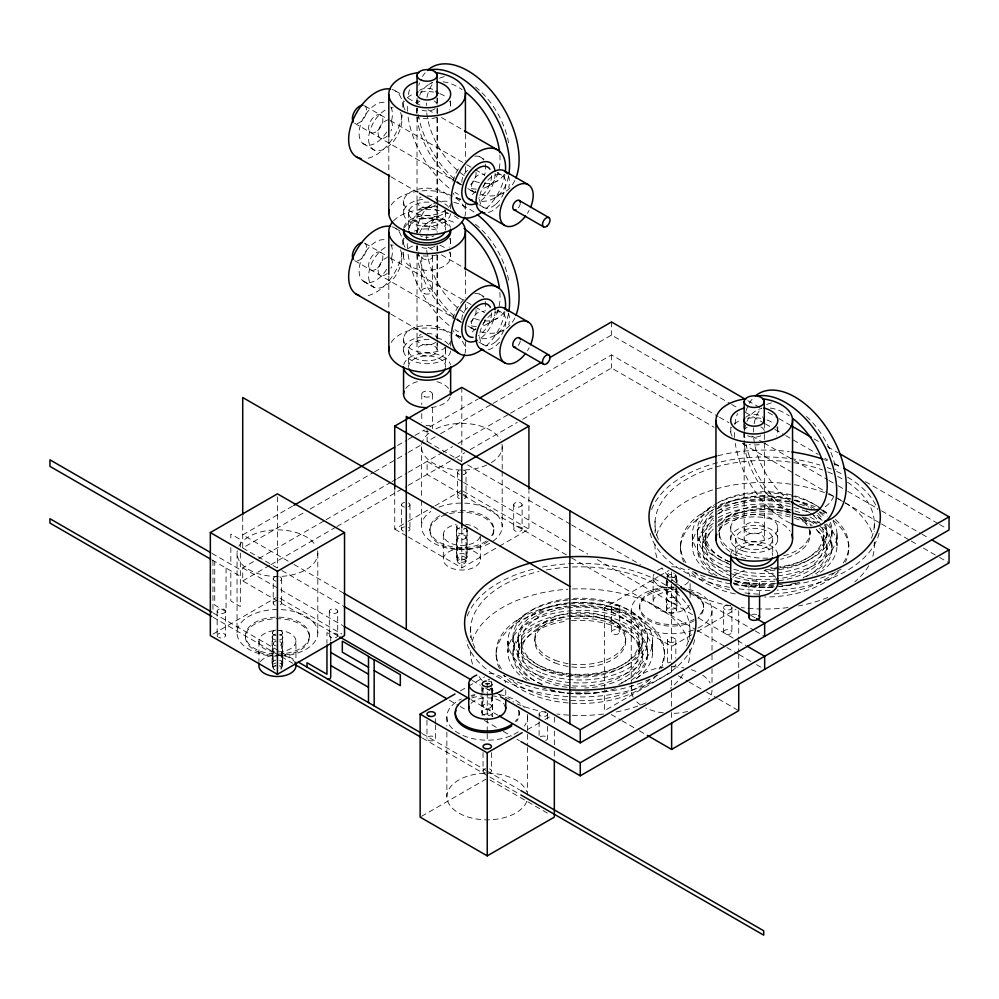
<?xml version="1.0" encoding="UTF-8"?>
<svg xmlns="http://www.w3.org/2000/svg" width="999" height="999" viewBox="0 0 999 999"><rect width="100%" height="100%" fill="white"/><g stroke="black" fill="none" stroke-linecap="round" stroke-linejoin="round"><path stroke-width="0.75" stroke-dasharray="5 3.75" d="M507.942 641.932L507.929 652.16L507.929 641.171M639.123 651.161L639.135 642.082M692.332 535.476L692.319 545.704L692.319 534.702M823.513 544.705L823.526 535.626M521.391 651.823L521.416 640.247M705.781 545.367L705.794 533.791M428.971 84.378L432.542 82.318M422.252 210.09L431.768 204.595M487.862 186.363L497.377 180.869M428.971 221.741L438.499 216.246M494.592 198.027L504.108 192.532M487.862 323.738L497.377 318.244M494.592 335.389L504.108 329.895M292.52 506.131L242.72 534.877L292.682 563.723M397.502 445.517L406.918 440.084M408.266 439.298L413.648 436.188M414.997 435.414L424.413 429.982M429.795 426.873L478.259 398.901M242.72 516.358L242.72 547.964L304.633 512.225M310.015 509.115L373.276 472.589M374.613 471.815L396.153 459.378M397.502 458.603L406.918 453.159M408.266 452.385L424.413 443.057M427.11 428.421L427.11 441.508L435.189 436.85M440.571 433.741L491.708 404.208M493.056 403.434L611.5 335.052L730.319 403.646M338.586 636.276L242.72 580.931L242.72 567.844L257.53 559.303M258.866 558.528L324.825 520.442M326.161 519.667L390.771 482.367M392.12 481.593L396.153 479.258M397.502 478.484L406.918 473.051M408.266 472.265L441.908 452.847M443.256 452.072L452.684 446.628M458.066 443.519L509.215 413.986M510.551 413.211L611.5 354.932L718.169 416.521M242.72 580.931L269.643 565.397M270.979 564.61L335.589 527.31M336.938 526.535L406.918 486.126M408.266 485.352L454.033 458.928M455.369 458.154L464.797 452.722M470.179 449.612L517.282 422.415M522.664 419.305L611.5 368.019L714.11 427.26M213.024 634.04L276.086 597.627M394.73 490.684L394.73 529.133L406.805 522.152M408.141 521.378L433.641 506.668M434.977 505.894L461.825 490.397M408.141 536.875L461.825 567.869L498.051 546.952M499.388 546.178L528.921 529.133L528.921 490.684M460.402 690.858L467.12 686.987M468.456 686.213L484.552 676.922M604.532 689.148L604.532 607.654L658.216 576.66M659.552 575.886L668.943 570.466M527.497 729.595L539.572 722.627M544.942 719.53L551.648 715.659M691.758 634.765L671.628 646.39L604.532 607.654M697.127 631.668L736.038 609.203M421.491 816.358L485.901 779.17M671.628 671.94L604.532 710.676L604.532 690.684M497.215 172.59L502.235 175.462M497.215 309.952L502.235 312.824M478.858 204.658L484.228 207.73M478.858 342.02L484.228 345.092M395.554 91.009L402.31 94.905M419.88 105.057L407.717 98.027A72.34 41.771 60 0 1 410.414 87.263M427.984 109.74L434.752 113.636M441.508 117.545L463.136 130.032M479.657 156.693L485.614 160.127M365.097 106.069L389.148 119.955M390.309 120.554L465.909 164.198M466.67 164.71L474.001 168.868M475.287 169.618L484.053 174.75M354.657 123.264L456.243 181.918M457.155 182.455L463.911 186.351M467.794 188.574L473.738 192.008M362.987 143.519L374.563 150.2M456.193 197.34L460.951 200.087M391.084 176.873L418.119 192.482M747.864 400.699L760.027 407.717M768.119 412.387L777.572 417.844M778.92 418.631L789.722 424.862M814.035 438.898L820.778 442.794M827.534 446.69L838.336 452.934M731.668 404.433L738.423 408.329M745.167 412.225L764.073 423.139M765.421 423.913L773.526 428.596M774.874 429.37L784.327 434.827M785.676 435.614L818.081 454.32M824.837 458.216L827.534 459.777M834.277 463.673L841.033 467.569M865.334 481.605L938.248 523.701M939.597 524.475L946.353 528.371M395.554 228.371L402.31 232.28M427.984 247.103L434.752 250.999M441.508 254.907L463.136 267.395M719.517 417.295L728.97 422.752M751.922 436.001L762.724 442.245M764.073 443.019L827.534 479.657M828.883 480.444L836.987 485.114M838.336 485.901L846.44 490.571M847.789 491.358L876.135 507.729M881.543 510.839L920.691 533.454M922.052 534.228L928.795 538.124M742.469 443.631L827.534 492.744M828.883 493.518L836.987 498.201M838.336 498.976L843.73 502.097M845.079 502.884L880.194 523.151M881.543 523.926L909.889 540.297M911.25 541.071L917.994 544.967M923.401 548.089L938.248 556.668M939.597 557.442L949.05 562.899M479.657 294.068L485.614 297.502M365.097 243.431L389.148 257.317M390.309 257.917L465.909 301.561M466.67 302.073L474.001 306.231M475.287 306.98L484.053 312.113M354.657 260.639L456.243 319.28M457.155 319.817L463.911 323.713M467.794 325.936L473.738 329.37M362.987 280.894L374.563 287.575M456.193 334.702L460.951 337.45M363.811 281.468L373.326 286.963M457.018 335.277L460.589 337.337M391.084 314.235L418.119 329.845M720.641 509.29L723.026 510.664M751.161 615.509L755.207 617.857M427.11 441.508L462.212 461.775M467.619 464.897L570.229 524.138M571.578 524.912L640.446 564.672M682.292 588.836L753.858 630.157M755.207 630.931L764.66 636.388M462.212 481.655L427.11 461.388L427.11 474.475L462.212 494.742M463.561 482.442L570.229 544.018M571.578 544.805L587.787 554.158M597.24 559.615L693.094 614.959M698.501 618.081L736.3 639.909M737.662 640.684L745.754 645.366M463.161 491.171L528.921 529.133M463.561 495.516L570.229 557.105M571.578 557.879L695.804 629.607M697.152 630.381L725.499 646.753M726.86 647.527L737.662 653.771M739.01 654.545L751.161 661.563M756.555 664.685L764.66 669.355M678.346 675.811L687.737 681.231M689.073 682.005L701.148 688.985M706.518 692.082L717.257 698.276M718.593 699.05L738.723 710.676M394.73 529.133L406.805 536.101M536.251 615.759L538.636 617.132M611.251 714.547L620.641 719.967M621.977 720.741L634.053 727.722M639.422 730.818L647.477 735.464M293.881 564.41L342.632 592.569M242.72 547.964L280.519 569.792M281.88 570.566L342.632 605.644M472.252 680.481L480.357 685.164M485.751 688.286L492.507 692.182M242.72 567.844L342.632 625.536M470.904 699.587L497.914 715.184M211.988 553.371L240.334 569.742M280.12 598.401L341.845 634.04M211.988 559.915L240.334 576.286M449.3 700.199L458.753 705.656M460.102 706.43L466.858 710.339M484.403 720.466L497.914 728.259M503.309 731.38L511.413 736.063M516.808 739.173L519.517 740.734M213.212 612.961L295.517 660.476M422.352 733.703L485.764 770.316M487.112 771.091L519.492 789.797M213.212 617.32L292.819 663.286M422.352 738.061L488.461 776.235M489.81 777.022L519.492 794.155M489.922 779.944L550.312 814.809M772.702 538.136L772.751 555.207M735.751 538.711L735.801 554.67M445.554 211.888L445.604 228.971M445.554 349.263L445.604 366.333M408.603 212.475L408.653 228.434M408.603 349.837L408.653 365.796M836.987 533.941L837 545.704L837 534.702M652.597 640.396L652.609 652.16L652.609 641.171M874.337 522.877L874.337 531.668M874.337 541.92L874.337 544.855M848.763 544.805L848.763 547.552M831.942 529.882L831.942 534.003M831.942 544.992L831.942 547.739M826.897 531.306L826.897 534.053M826.897 545.042L826.897 549.163M823.538 534.702L823.538 545.704M810.077 531.48L810.077 534.228M777.784 426.423L777.709 432.555M777.709 526.823L777.709 540.184M764.347 423.014L764.285 433.391M764.347 434.49L764.347 538.886M759.577 583.179A5.345 3.084 0 0 1 751.26 585.514A5.345 3.084 0 0 1 751.922 580.182A5.345 3.084 0 0 1 759.577 583.179L759.577 595.104M748.913 583.029L748.913 594.967M744.18 422.777L744.168 538.786M738.723 610.726L738.723 638.398M738.723 639.934L738.723 652.247M738.723 653.783L738.723 672.227M738.723 673.763L738.723 681.455M731.917 607.654L731.917 632.03A4.208 2.423 0 0 1 725.611 634.14A4.208 2.423 0 0 1 725.611 629.932A4.208 2.423 0 0 1 731.917 632.03M730.793 427.06L730.793 432.555M730.793 526.823L730.793 540.184M728.146 605.232A4.208 2.423 0 0 0 723.501 607.729L723.501 632.03M719.243 532.442L719.243 535.189M712.012 610.401L712.012 653.296M712.012 654.832L712.012 662.487M712.012 668.618L712.012 682.404M705.781 534.702L705.781 545.704M703.596 606.068L703.596 607.654M702.422 532.617L702.422 535.364M702.422 546.353L702.422 550.474M697.377 531.293L697.377 535.414M697.377 546.403L697.377 549.15M690.134 583.591L690.134 597.439M689.959 629.333L689.959 639.585M680.556 546.59L680.556 549.338M676.972 580.182L676.972 584.74M676.972 590.834L676.972 606.068A5.345 3.084 0 0 1 668.955 608.741A5.345 3.084 0 0 1 668.955 603.396A5.345 3.084 0 0 1 676.972 606.068M676.673 577.434L676.673 586.425M676.673 587.924L676.673 610.401M675.836 575.274L675.836 585.938M675.836 587.462L675.836 599.65A4.208 2.423 0 0 1 669.53 601.76A4.208 2.423 0 0 1 669.53 597.552A4.208 2.423 0 0 1 675.836 599.65M675.836 640.022L675.836 658.316M671.628 571.99L671.628 582.754M671.628 584.29L671.628 664.834M671.628 666.37L671.628 674.063M671.628 680.219L671.628 690.983M671.628 692.519L671.628 710.963M671.628 712.499L671.628 720.192M667.419 575.274L667.419 579.845M667.419 581.368L667.419 599.65M667.419 640.022L667.419 664.41A4.208 2.423 0 0 1 670.766 662.037M666.583 580.431L666.583 610.401M666.296 580.182L666.296 606.068M664.372 651.261L664.372 654.02M655.057 521.191L655.057 532.917M653.121 577.434L653.121 602.06M647.552 636.338L647.552 640.459M647.552 651.448L647.552 654.195M642.507 637.762L642.507 640.509M642.507 651.498L642.507 655.619M639.672 606.068L639.672 607.654M639.148 641.171A58.879 33.991 0 0 1 550.824 670.604A58.879 33.991 0 0 1 550.824 611.725A58.879 33.991 0 0 1 639.148 641.171L639.148 652.16A58.879 33.991 0 0 1 550.824 681.593A58.879 33.991 0 0 1 550.824 622.714A58.879 33.991 0 0 1 639.148 652.16M631.256 610.401L631.256 683.94M631.256 685.476L631.256 690.072M625.686 637.936L625.686 640.684M619.755 607.654L619.755 632.03A4.208 2.423 0 0 1 613.448 634.14A4.208 2.423 0 0 1 613.448 629.932A4.208 2.423 0 0 1 619.755 632.03M611.5 321.965L611.5 335.052M611.5 354.932L611.5 368.019M611.351 607.654L611.351 632.03M554.333 717.182L554.333 724.874M554.333 731.018L554.333 744.854M554.333 751.011L554.333 758.703M547.527 714.11L547.527 720.204M547.527 726.298L547.527 738.486M539.11 714.11L539.11 720.204M539.11 721.728L539.11 738.486M534.852 638.898L534.852 641.645M527.622 716.857L527.622 745.966M527.622 747.502L527.622 794.992M522.102 504.745A4.208 2.423 0 0 1 515.796 506.855A4.208 2.423 0 0 1 515.796 502.647A4.208 2.423 0 0 1 522.102 504.745L522.102 529.133A4.208 2.423 0 0 1 515.796 531.231A4.208 2.423 0 0 1 515.796 527.022A4.208 2.423 0 0 1 522.102 529.133M521.391 641.171L521.391 652.16M519.205 712.524L519.205 714.11M518.031 639.073L518.031 641.82M518.031 652.809L518.031 656.93M513.698 504.745L513.698 529.133M512.986 637.749L512.986 641.87M512.986 652.859L512.986 655.606M505.744 690.047L505.744 697.739M502.197 446.715L502.197 469.692M502.197 471.228L502.197 526.386M496.166 653.046L496.166 655.794M493.781 529.133L493.781 530.719M492.582 688.161L492.582 694.243M492.582 695.766L492.582 712.524A5.345 3.084 0 0 1 484.565 715.197A5.345 3.084 0 0 1 484.565 709.852A5.345 3.084 0 0 1 492.582 712.524M492.295 688.386L492.295 694.38M492.295 695.878L492.295 716.857A5.045 2.91 0 0 0 487.237 713.935A5.045 2.91 0 0 0 482.192 716.857L482.192 697.377M491.446 686.301L491.446 681.73A4.208 2.423 0 0 1 490.709 683.104M491.446 687.824L491.446 695.441M491.446 696.965L491.446 706.118A4.208 2.423 0 0 1 485.139 708.216A4.208 2.423 0 0 1 485.139 704.008A4.208 2.423 0 0 1 491.446 706.118M491.446 752.572L491.446 770.866M487.237 683.054L487.237 732.267M487.237 733.803L487.237 741.483M483.041 687.824L483.041 695.441M483.041 696.965L483.041 706.118M483.041 752.572L483.041 770.866A4.208 2.423 0 0 0 485.576 773.089M482.192 688.386L482.192 691.383M481.905 686.638L481.905 691.196M481.905 692.719L481.905 712.524M480.332 536.251L480.332 559.353A18.506 10.689 0 0 1 452.572 568.606A18.506 10.689 0 0 1 452.572 550.099A18.506 10.689 0 0 1 480.332 559.353M470.666 627.647L470.666 637.899M467.157 530.719L467.157 556.605A5.345 3.084 0 0 1 459.153 559.278A5.345 3.084 0 0 1 459.153 553.933A5.345 3.084 0 0 1 467.157 556.605M466.87 526.386L466.87 559.353A5.045 2.91 0 0 1 459.303 561.875A5.045 2.91 0 0 1 459.303 556.83A5.045 2.91 0 0 1 466.87 559.353M463.099 470.054A4.208 2.423 0 0 1 466.021 472.377L466.021 496.753A4.208 2.423 0 0 1 463.099 499.063M466.021 537.125A4.208 2.423 0 0 1 459.715 539.223A4.208 2.423 0 0 1 459.715 535.027A4.208 2.423 0 0 1 466.021 537.125L466.021 561.513A4.208 2.423 0 0 1 459.715 563.611A4.208 2.423 0 0 1 459.715 559.403A4.208 2.423 0 0 1 466.021 561.513M465.409 133.966L465.409 160.502M465.409 166.746L465.409 172.989M465.409 204.196L465.409 212M465.409 271.328L465.409 297.864M465.409 304.108L465.409 310.352M465.409 341.571L465.409 349.375M461.825 387.375L461.825 445.804M461.825 447.34L461.825 462.712M461.825 529.42L461.825 567.869M457.617 472.377L457.617 496.753M457.617 537.125L457.617 561.513M456.768 526.386L456.768 559.353M456.481 530.719L456.481 556.605M450.574 100.824L450.574 106.319M450.649 203.684L450.649 209.178M450.574 238.187L450.661 246.029M450.661 252.135L450.661 256.718M450.649 341.059L450.649 346.553M446.865 716.857L446.865 726.048M446.865 732.18L446.865 796.528M443.319 534.715L443.319 559.353M437.2 98.139L437.2 103.634M437.2 108.254L437.2 116.046M437.2 117.595L437.2 201.773M437.2 203.022L437.2 212.637M437.2 245.617L437.2 253.409M437.2 254.97L437.2 339.136M437.2 340.397L437.2 350.012M437.137 97.89L437.137 107.155M437.137 108.704L437.137 116.421M437.137 117.957L437.137 204.395M437.137 205.931L437.137 232.168M437.137 246.066L437.137 253.783M437.137 255.319L437.137 341.758M437.137 343.294L437.137 349.475M435.364 718.681L435.364 723.251M435.364 724.774L435.364 738.486A4.208 2.423 0 0 1 429.058 740.596A4.208 2.423 0 0 1 429.058 736.388A4.208 2.423 0 0 1 435.364 738.486M432.442 256.93L432.442 291.271M432.442 394.293L432.442 400.262M432.442 407.729L432.442 428.633M429.857 529.133L429.857 530.719M426.96 720.204L426.96 738.486M421.765 256.78L421.765 291.134M421.765 394.155L421.765 404.607M421.765 413.561L421.765 422.515M421.441 446.715L421.441 498.801M421.441 500.337L421.441 526.386M417.02 98.327L417.033 103.409M417.02 108.254L417.02 232.605M417.02 245.617L417.02 349.912M409.952 504.745L409.952 529.133M403.646 100.824L403.646 106.319M403.646 200.587L403.646 213.948M403.646 238.187L403.559 246.029M403.559 252.135L403.559 256.718M403.646 337.949L403.646 351.311M404.47 502.435A4.208 2.423 0 0 0 401.536 504.745L401.536 529.133A4.208 2.423 0 0 0 404.47 531.443M388.811 138.599L388.811 172.939M388.811 275.961L388.811 310.302M337.712 611.201A4.208 2.423 0 0 1 331.406 613.311A4.208 2.423 0 0 1 331.406 609.103A4.208 2.423 0 0 1 337.712 611.201L337.712 635.589A4.208 2.423 0 0 1 331.406 637.687A4.208 2.423 0 0 1 331.406 633.478A4.208 2.423 0 0 1 337.712 635.589M330.731 641.021L330.731 634.815L326.948 632.629L326.948 643.431M329.308 611.201L329.308 635.589M317.807 553.171L317.807 632.842A40.372 23.314 0 0 1 257.243 653.034A40.372 23.314 0 0 1 257.243 612.649A40.372 23.314 0 0 1 317.807 632.842M309.39 635.589A31.968 18.457 0 0 1 261.451 651.573A31.968 18.457 0 0 1 261.451 619.605A31.968 18.457 0 0 1 309.39 635.589L309.39 637.175M295.941 641.171A18.506 10.689 0 0 1 268.182 650.424A18.506 10.689 0 0 1 268.182 631.917A18.506 10.689 0 0 1 295.941 641.171L295.941 662.724M279.558 634.34A5.345 3.084 0 0 1 282.767 637.175L282.767 663.061A5.345 3.084 0 0 1 279.558 665.896M279.882 630.294A5.045 2.91 0 0 1 282.48 632.842L282.48 665.809A5.045 2.91 0 0 1 279.882 668.356M281.643 578.833L281.643 603.209M281.643 643.581L281.643 667.969M277.435 496.903L277.435 567.632M276.161 576.51A4.208 2.423 0 0 0 273.227 578.833L273.227 603.209A4.208 2.423 0 0 0 276.161 605.519M276.161 641.271A4.208 2.423 0 0 0 273.227 643.581L273.227 667.969A4.208 2.423 0 0 0 276.161 670.279M275.899 630.069A5.045 2.91 0 0 0 272.39 632.842L272.39 665.809A5.045 2.91 0 0 0 275.899 668.581M275.811 634.228A5.345 3.084 0 0 0 272.09 637.175L272.09 663.061A5.345 3.084 0 0 0 275.811 665.996M258.928 641.171L258.928 662.724M245.467 635.589L245.467 637.175M240.334 547.077L240.334 539.522L230.819 534.028L230.819 541.583M240.334 553.121L240.334 606.505L230.819 601.011L230.819 570.791M237.05 553.171L237.05 632.842M230.819 547.627L230.819 564.248M226.061 568.044L226.061 611.663L214.735 605.119L214.735 561.5M225.562 611.201A4.208 2.423 0 0 1 219.256 613.311A4.208 2.423 0 0 1 219.256 609.103A4.208 2.423 0 0 1 225.562 611.201L225.562 635.589M217.145 611.201L217.145 635.589M212.949 560.476L212.949 612.812M571.416 620.704A62.25 35.939 0 0 1 637.487 642.132A62.25 35.939 0 0 1 618.756 684.527M589.135 691.845A62.25 35.939 0 0 1 571.416 691.845M541.795 684.527A62.25 35.939 0 0 1 519.605 648.214A62.25 35.939 0 0 1 567.045 621.153M571.416 616.583A62.25 35.939 0 0 1 642.157 648.314A62.25 35.939 0 0 1 584.715 687.999M575.836 687.999A62.25 35.939 0 0 1 518.181 654.72A62.25 35.939 0 0 1 567.045 617.032M501.461 669.13A84.116 48.564 0 0 1 580.269 603.583A84.116 48.564 0 0 1 659.09 669.13M649.937 679.37A84.116 48.564 0 0 1 510.614 679.37M542.557 684.327A67.295 38.849 0 0 1 529.77 626.473A67.295 38.849 0 0 1 630.781 626.473A67.295 38.849 0 0 1 617.994 684.327M529.408 680.344A67.295 38.849 0 0 1 534.615 626.361A67.295 38.849 0 0 1 628.234 627.647A67.295 38.849 0 0 1 628.97 681.718M606.768 690.621A67.295 38.849 0 0 1 549.438 689.435M499.562 668.581A84.116 48.564 0 0 1 580.269 606.331A84.116 48.564 0 0 1 660.976 668.581M656.793 675.074A84.116 48.564 0 0 1 580.269 703.471A84.116 48.564 0 0 1 503.758 675.074M526.873 680.331A72.34 41.771 0 0 1 529.895 622.177A72.34 41.771 0 0 1 630.656 622.177A72.34 41.771 0 0 1 633.678 680.331M615.372 688.673A72.34 41.771 0 0 1 542.769 687.874M689.834 649.138A109.69 63.324 0 0 1 687.462 665.621M683.041 674.288A109.69 63.324 0 0 1 670.379 688.274M646.003 702.846A109.69 63.324 0 0 1 615.659 712.1M603.583 714.035A109.69 63.324 0 0 1 556.955 714.035M546.378 712.387A109.69 63.324 0 0 1 517.07 703.92M500.524 695.641A109.69 63.324 0 0 1 490.172 688.274M482.18 680.506A109.69 63.324 0 0 1 478.196 675.336M472.564 664.135A109.69 63.324 0 0 1 470.854 647.639M472.102 641.658A109.69 63.324 0 0 1 567.769 589.235M572.439 588.985A109.69 63.324 0 0 1 688.448 641.658M572.439 567.007A109.69 63.324 0 0 1 686.051 646.927M657.841 674.962A109.69 63.324 0 0 1 503.821 675.586M475.024 648.014A109.69 63.324 0 0 1 539.023 571.49M546.378 569.942A109.69 63.324 0 0 1 567.769 567.257M571.416 605.594A62.25 35.939 0 0 1 638.598 653.721A62.25 35.939 0 0 1 533.229 664.697A62.25 35.939 0 0 1 567.045 606.043M571.416 602.847A62.25 35.939 0 0 1 638.598 650.973A62.25 35.939 0 0 1 533.229 661.95A62.25 35.939 0 0 1 567.045 603.296M694.755 639.685A115.659 66.783 0 0 1 581.306 696.952A115.659 66.783 0 0 1 466.096 640.859M467.257 615.983A115.659 66.783 0 0 1 534.74 568.793M542.445 567.07A115.659 66.783 0 0 1 691.246 611.363M471.066 703.333A18.506 10.689 0 0 1 488.149 697.851A18.506 10.689 0 0 1 504.22 704.283M504.22 688.124A18.506 10.689 0 0 1 503.421 689.073M489.148 673.264A18.506 10.689 0 0 1 505.644 682.779M491.908 688.124A5.345 3.084 0 0 1 487.237 689.722A5.345 3.084 0 0 1 482.567 688.124M485.626 683.691A5.345 3.084 0 0 1 489.36 683.803M518.531 710.326A31.968 18.457 0 0 1 516.583 721.44M471.728 697.964A31.968 18.457 0 0 1 480.694 696.041M491.633 695.828A31.968 18.457 0 0 1 499.937 697.165M519.03 710.614A31.968 18.457 0 0 1 515.197 721.478M471.728 696.39A31.968 18.457 0 0 1 474.55 695.591M505.357 697.314A31.968 18.457 0 0 1 513.586 702.072M489.622 768.868A4.208 2.423 0 0 1 489.622 772.864M483.041 770.866A4.208 2.423 0 0 1 485.576 768.631M547.177 713.136A4.208 2.423 0 0 1 544.455 716.445A4.208 2.423 0 0 1 539.148 714.435A4.208 2.423 0 0 1 543.319 711.675M544.592 711.788A4.208 2.423 0 0 1 545.704 712.1M540.347 736.775A4.208 2.423 0 0 1 546.553 736.937A4.208 2.423 0 0 1 545.704 740.484M489.622 683.728A4.208 2.423 0 0 1 485.576 683.953M488.099 679.357A4.208 2.423 0 0 1 489.622 679.732M488.274 681.031A5.045 2.91 0 0 1 492.045 683.004M527.397 714.447A40.372 23.314 0 0 1 524.3 726.111M518.244 731.792A40.372 23.314 0 0 1 458.691 733.341A40.372 23.314 0 0 1 461.376 698.95M471.203 695.454A40.372 23.314 0 0 1 475 694.642M499.488 694.642A40.372 23.314 0 0 1 524.3 707.592M526.76 801.298A40.372 23.314 0 0 1 464.697 815.858A40.372 23.314 0 0 1 464.697 777.185A40.372 23.314 0 0 1 526.76 791.745M818.568 522.152A72.34 41.771 60 0 1 799.675 517.607M790.484 512.3A72.34 41.771 60 0 1 745.903 443.981M744.779 437.824A72.34 41.771 60 0 1 743.98 423.963M745.903 411.476A72.34 41.771 60 0 1 752.259 399.076M790.371 501.173A58.879 33.991 60 0 1 753.608 436.501M753.446 432.08A58.879 33.991 60 0 1 753.608 427.859M754.133 423.738A58.879 33.991 60 0 1 761.875 407.942M766.67 404.57A58.879 33.991 60 0 1 772.289 402.722M806.53 416.508A58.879 33.991 60 0 1 835.826 469.767M833.79 496.166A58.879 33.991 60 0 1 822.414 508.166M790.159 523.101A72.34 41.771 60 0 1 735.264 443.319M734.615 437.512A72.34 41.771 60 0 1 734.402 432.08M734.877 424.325A72.34 41.771 60 0 1 737.549 413.511M789.297 511.663A58.879 33.991 60 0 1 744.093 441.995M743.93 437.574A58.879 33.991 60 0 1 744.093 433.354M744.617 429.233A58.879 33.991 60 0 1 745.529 425.274M746.852 421.566A58.879 33.991 60 0 1 761.6 408.466M770.229 408.067A58.879 33.991 60 0 1 789.297 415.896M732.829 577.31A23.551 13.599 0 0 1 744.467 570.591M764.035 570.591A23.551 13.599 0 0 1 775.674 577.31M730.756 554.507A23.551 13.599 0 0 1 754.257 541.883A23.551 13.599 0 0 1 777.746 554.507M735.751 555.481A18.506 10.689 0 0 1 754.257 544.805A18.506 10.689 0 0 1 772.751 555.481M751.698 614.585A5.345 3.084 0 0 1 756.817 614.585M760.863 435.776A10.09 5.832 0 0 1 747.639 435.776M744.18 430.956A10.09 5.832 0 0 1 747.639 426.96M760.863 426.96A10.09 5.832 0 0 1 764.322 430.956M776.847 427.535A23.551 13.599 0 0 1 776.323 436.126M765.534 443.306A23.551 13.599 0 0 1 764.035 443.743M759.252 444.655A23.551 13.599 0 0 1 749.25 444.655M744.467 443.743A23.551 13.599 0 0 1 742.969 443.306M732.18 436.126A23.551 13.599 0 0 1 731.655 427.535M734.44 424.013A23.551 13.599 0 0 1 741.52 419.93M747.614 418.319A23.551 13.599 0 0 1 760.888 418.319M766.982 419.93A23.551 13.599 0 0 1 774.063 424.013M745.754 417.232A10.09 5.832 0 0 1 762.749 417.232M718.343 531.268A38.324 22.128 0 0 1 754.257 516.87A38.324 22.128 0 0 1 790.159 531.268M279.882 663.261A5.045 2.91 0 0 1 282.48 665.809M272.39 665.809A5.045 2.91 0 0 1 275.899 663.036M282.48 632.842A5.045 2.91 0 0 1 279.882 635.389M275.899 635.614A5.045 2.91 0 0 1 272.39 632.842M317.595 550.761A40.372 23.314 0 0 1 277.435 576.485A40.372 23.314 0 0 1 237.275 550.761M238.961 546.103A40.372 23.314 0 0 1 277.435 529.857A40.372 23.314 0 0 1 315.909 546.103M279.558 660.227A5.345 3.084 0 0 1 282.767 663.061M272.09 663.061A5.345 3.084 0 0 1 275.811 660.127M279.82 665.958A4.208 2.423 0 0 1 280.894 669.342M273.227 667.969A4.208 2.423 0 0 1 276.161 665.646M279.82 641.583A4.208 2.423 0 0 1 279.82 645.579M276.161 645.891A4.208 2.423 0 0 1 273.227 643.581M217.67 636.763A4.208 2.423 0 0 1 220.904 633.179A4.208 2.423 0 0 1 225.374 636.288A4.208 2.423 0 0 1 218.656 637.449M279.82 601.211A4.208 2.423 0 0 1 279.82 605.207M273.227 603.209A4.208 2.423 0 0 1 276.161 600.899M279.82 576.823A4.208 2.423 0 0 1 279.82 580.831M276.161 581.143A4.208 2.423 0 0 1 273.227 578.833M282.767 637.175A5.345 3.084 0 0 1 279.558 639.997M275.811 640.109A5.345 3.084 0 0 1 272.09 637.175M260.452 661.563A18.506 10.689 0 0 1 277.435 655.119A18.506 10.689 0 0 1 294.418 661.563M479.932 536.9A18.506 10.689 0 0 1 461.176 545.392A18.506 10.689 0 0 1 443.481 536.176A18.506 10.689 0 0 1 456.206 524.537M465.609 524.263A18.506 10.689 0 0 1 478.808 530.469M486.363 540.958A31.968 18.457 0 0 1 433.004 537.112A31.968 18.457 0 0 1 461.201 510.676A31.968 18.457 0 0 1 491.158 536.463M488.161 541.171A31.968 18.457 0 0 1 433.916 539.71A31.968 18.457 0 0 1 460.202 512.287A31.968 18.457 0 0 1 491.158 538.036M408.441 527.272A4.208 2.423 0 0 1 408.441 530.993M401.536 529.133A4.208 2.423 0 0 1 404.47 526.823M408.441 502.884A4.208 2.423 0 0 1 408.441 506.618M404.47 507.067A4.208 2.423 0 0 1 401.536 504.745M463.099 494.443A4.208 2.423 0 0 1 466.021 496.753M459.44 498.751A4.208 2.423 0 0 1 459.44 494.755M466.021 472.377A4.208 2.423 0 0 1 463.099 474.687M459.44 474.375A4.208 2.423 0 0 1 459.44 470.367M464.847 528.171A5.345 3.084 0 0 1 465.584 532.904A5.345 3.084 0 0 1 457.392 532.442A5.345 3.084 0 0 1 459.702 527.884M465.696 528.246A5.045 2.91 0 0 1 463.349 529.158M459.378 528.933A5.045 2.91 0 0 1 457.942 524.512M438.936 507.18A40.372 23.314 0 0 1 501.61 522.44A40.372 23.314 0 0 1 451.336 548.901A40.372 23.314 0 0 1 430.819 511.451M501.985 444.305A40.372 23.314 0 0 1 490.372 463.199M486.713 465.059A40.372 23.314 0 0 1 432.829 462.937A40.372 23.314 0 0 1 430.819 431.78M435.951 428.808A40.372 23.314 0 0 1 500.299 439.635M666.82 576.548A5.045 2.91 0 0 1 672.664 574.575A5.045 2.91 0 0 1 676.648 577.722A5.045 2.91 0 0 1 671.628 580.344M679.907 587.574A40.372 23.314 0 0 1 710.801 604.757A40.372 23.314 0 0 1 697.502 628.296M693.431 630.019A40.372 23.314 0 0 1 632.517 616.183A40.372 23.314 0 0 1 674.412 587.137M712.012 690.072A40.372 23.314 0 0 1 708.691 699.325M687.674 711.463A40.372 23.314 0 0 1 671.628 713.373M663.361 712.886A40.372 23.314 0 0 1 645.766 707.966M640.634 705.007A40.372 23.314 0 0 1 636.326 701.385M633.154 697.14A40.372 23.314 0 0 1 632.117 685.289M636.326 678.758A40.372 23.314 0 0 1 663.361 667.257M673.026 666.77A40.372 23.314 0 0 1 683.878 667.856M691.221 669.68A40.372 23.314 0 0 1 697.502 672.165M702.634 675.137A40.372 23.314 0 0 1 710.102 682.991M669.505 577.347A5.345 3.084 0 0 1 676.048 578.446A5.345 3.084 0 0 1 675.411 582.355M668.206 582.542A5.345 3.084 0 0 1 666.408 580.806M687.137 591.508A31.968 18.457 0 0 1 697.964 618.106M694.23 620.704A31.968 18.457 0 0 1 641.158 613.224A31.968 18.457 0 0 1 677.11 589.472M681.33 588.486A31.968 18.457 0 0 1 697.964 616.52M694.23 619.118A31.968 18.457 0 0 1 641.695 612.537A31.968 18.457 0 0 1 673.838 587.662M675.836 664.41A4.208 2.423 0 0 1 671.203 666.82M731.718 606.917A4.208 2.423 0 0 1 728.421 610.039A4.208 2.423 0 0 1 723.501 607.729M730.094 605.644A4.208 2.423 0 0 1 730.406 605.781M675.636 574.537A4.208 2.423 0 0 1 672.489 577.647A4.208 2.423 0 0 1 667.444 575.524A4.208 2.423 0 0 1 671.628 572.839M673.676 573.151A4.208 2.423 0 0 1 674.325 573.414M689.26 605.307A18.506 10.689 0 0 1 665.434 612.137A18.506 10.689 0 0 1 654.407 598.151A18.506 10.689 0 0 1 678.983 592.257M688.611 581.668A18.506 10.689 0 0 1 680.606 586.775M673.538 588.061A18.506 10.689 0 0 1 653.995 574.188M657.417 570.579A18.506 10.689 0 0 1 662.649 568.081M671.628 566.745A18.506 10.689 0 0 1 690.134 577.434M879.145 533.216A115.659 66.783 0 0 1 777.022 590.109M770.167 590.421A115.659 66.783 0 0 1 736.051 588.423M729.445 587.325A115.659 66.783 0 0 1 650.174 533.216M651.635 509.527A115.659 66.783 0 0 1 820.092 465.109M827.197 467.544A115.659 66.783 0 0 1 831.305 469.143M836.588 471.428A115.659 66.783 0 0 1 842.869 474.525M847.602 477.185A115.659 66.783 0 0 1 877.684 509.527M775.649 583.329A115.659 66.783 0 0 1 733.391 581.143M717.869 455.781A115.659 66.783 0 0 1 789.247 451.598M824.387 459.665A115.659 66.783 0 0 1 827.197 460.676M833.978 463.399A115.659 66.783 0 0 1 840.409 466.383M822.202 527.484A58.879 33.991 0 0 1 767.707 568.656M729.37 561.925A58.879 33.991 0 0 1 713.174 518.206M718.381 513.698A58.879 33.991 0 0 1 790.671 504.208M806.293 510.664A58.879 33.991 0 0 1 809.864 512.924M813.174 515.447A58.879 33.991 0 0 1 820.766 524.4M824.387 524.587A62.25 35.939 0 0 1 764.66 570.641M731.006 564.947A62.25 35.939 0 0 1 713.96 513.861M717.619 511.176A62.25 35.939 0 0 1 790.521 502.022M817.032 515.284A62.25 35.939 0 0 1 821.278 519.78M826.435 523.963A72.34 41.771 0 0 1 816.945 574.562M799.762 582.217A72.34 41.771 0 0 1 779.482 586.575M772.389 587.225A72.34 41.771 0 0 1 733.341 583.341M712.374 574.562A72.34 41.771 0 0 1 717.906 513.823A72.34 41.771 0 0 1 822.577 520.666M816.146 529.195A58.879 33.991 0 0 1 764.66 579.695A58.879 33.991 0 0 1 713.174 529.195M718.381 524.687A58.879 33.991 0 0 1 812.125 525.574M833.029 521.053A72.34 41.771 0 0 1 754.932 576.098A72.34 41.771 0 0 1 705.069 511.026A72.34 41.771 0 0 1 828.159 514.697M809.04 529.133A45.43 26.224 0 0 1 780.531 559.278M745.791 558.566A45.43 26.224 0 0 1 724.787 522.14A45.43 26.224 0 0 1 789.222 512.649M798.988 517.532A45.43 26.224 0 0 1 807.217 525.549M809.964 530.094A45.43 26.224 0 0 1 783.528 555.819M767.906 558.116A45.43 26.224 0 0 1 720.654 525.474A45.43 26.224 0 0 1 789.222 509.902M802.871 517.782A45.43 26.224 0 0 1 808.241 524.575M825.486 524.325A62.25 35.939 0 0 1 770.579 567.732M729.769 561.725A62.25 35.939 0 0 1 713.96 511.113M717.619 508.429A62.25 35.939 0 0 1 790.521 499.275M794.492 500.424A62.25 35.939 0 0 1 811.7 508.429M817.806 513.261A62.25 35.939 0 0 1 822.989 519.405M830.419 522.327A67.295 38.849 0 0 1 764.66 569.442M728.283 563.274A67.295 38.849 0 0 1 713.798 505.144M718.219 502.472A67.295 38.849 0 0 1 818.531 507.305M821.278 509.577A67.295 38.849 0 0 1 827.135 516.146M829.232 523.763A67.295 38.849 0 0 1 750.361 572.677A67.295 38.849 0 0 1 713.798 509.265M718.219 506.593A67.295 38.849 0 0 1 814.46 508.578M819.48 512.175A67.295 38.849 0 0 1 825.186 517.732M874.225 542.682A109.69 63.324 0 0 1 871.852 559.165M868.743 565.696A109.69 63.324 0 0 1 854.769 581.818M827.859 597.464A109.69 63.324 0 0 1 798.563 605.931M787.974 607.579A109.69 63.324 0 0 1 741.345 607.579M730.769 605.931A109.69 63.324 0 0 1 661.887 567.832M656.955 557.679A109.69 63.324 0 0 1 655.094 542.682M656.493 535.202A109.69 63.324 0 0 1 730.519 485.514A109.69 63.324 0 0 1 841.108 500.287M845.479 502.872A109.69 63.324 0 0 1 872.839 535.202M847.564 482.242A109.69 63.324 0 0 1 870.941 539.385M841.108 569.13A109.69 63.324 0 0 1 688.211 569.13M658.378 539.385A109.69 63.324 0 0 1 699.874 472.614A109.69 63.324 0 0 1 822.639 469.955M827.859 471.953A109.69 63.324 0 0 1 832.879 474.125M837.674 476.448A109.69 63.324 0 0 1 844.405 480.232M835.426 519.443A84.116 48.564 0 0 1 841.982 564.81M835.426 571.952A84.116 48.564 0 0 1 773.651 593.98M758.666 594.143A84.116 48.564 0 0 1 742.407 592.532M729.72 589.872A84.116 48.564 0 0 1 693.893 571.952M685.851 562.674A84.116 48.564 0 0 1 703.096 512.599A84.116 48.564 0 0 1 788.361 499.1M794.055 500.199A84.116 48.564 0 0 1 815.072 506.818M821.977 510.152A84.116 48.564 0 0 1 828.233 513.898M823.725 527.072A67.295 38.849 0 0 1 801.048 578.384M774.237 584.153A67.295 38.849 0 0 1 732.404 579.795M728.283 578.384A67.295 38.849 0 0 1 713.798 520.254M718.219 517.582A67.295 38.849 0 0 1 801.048 513.011M809.927 516.945A67.295 38.849 0 0 1 818.531 522.415M804.994 517.345A67.295 38.849 0 0 1 812.249 575.923M795.491 582.979A67.295 38.849 0 0 1 778.97 586.413M773.051 587A67.295 38.849 0 0 1 732.404 582.542M717.082 575.923A67.295 38.849 0 0 1 713.798 523.001M718.219 520.329A67.295 38.849 0 0 1 791.146 512.724M833.178 520.279A84.116 48.564 0 0 1 845.366 562.125M838.486 571.715A84.116 48.564 0 0 1 764.66 597.015M735.264 593.943A84.116 48.564 0 0 1 690.833 571.715M683.953 562.125A84.116 48.564 0 0 1 705.182 514.098A84.116 48.564 0 0 1 788.361 501.848M799.6 504.27A84.116 48.564 0 0 1 808.865 507.13M819.742 511.738A84.116 48.564 0 0 1 827.234 515.996M817.032 530.394A62.25 35.939 0 0 1 803.134 578.071M782.192 584.303A62.25 35.939 0 0 1 734.827 581.356M723.9 576.985A62.25 35.939 0 0 1 713.96 528.971M717.619 526.286A62.25 35.939 0 0 1 790.521 517.132M794.492 518.281A62.25 35.939 0 0 1 810.726 525.649M819.292 528.471A62.25 35.939 0 0 1 808.678 571.116A62.25 35.939 0 0 1 734.827 577.235M731.006 575.936A62.25 35.939 0 0 1 713.96 524.85M717.619 522.165A62.25 35.939 0 0 1 790.521 513.011M801.96 516.933A62.25 35.939 0 0 1 814.497 524.163M514.847 317.894A72.34 41.771 60 0 1 479.645 331.506M474.9 329.782A72.34 41.771 60 0 1 467.932 326.311M460.976 321.74A72.34 41.771 60 0 1 417.257 246.029M416.983 232.53A72.34 41.771 60 0 1 449.1 201.461M453.858 202.335A72.34 41.771 60 0 1 476.073 213.624M504.245 311.725A58.879 33.991 60 0 1 484.54 320.916M479.395 320.08A58.879 33.991 60 0 1 471.678 317.282M464.198 312.974A58.879 33.991 60 0 1 426.473 247.627M426.473 238.986A58.879 33.991 60 0 1 448.813 213.499M475.512 224.35A58.879 33.991 60 0 1 508.678 280.894M508.479 313.773A72.34 41.771 60 0 1 478.821 338.686M458.416 331.805A72.34 41.771 60 0 1 454.97 329.682M449.113 325.449A72.34 41.771 60 0 1 408.116 254.445M407.467 248.639A72.34 41.771 60 0 1 407.267 243.207M409.24 228.097A72.34 41.771 60 0 1 438.012 206.793M499.887 292.357A58.879 33.991 60 0 1 481.206 326.136M476.298 326.486A58.879 33.991 60 0 1 469.88 325.574M460.914 322.178A58.879 33.991 60 0 1 416.858 245.866M419.705 232.692A58.879 33.991 60 0 1 454.682 222.702M529.12 347.777A23.551 13.599 -60 0 1 527.447 350.686M508.354 312.987A23.551 13.599 -60 0 1 508.728 324.9M499.662 342.207A23.551 13.599 -60 0 1 486.925 350.087M491.558 312.912A18.506 10.689 -60 0 1 478.471 335.577M475.974 329.633A10.09 5.832 -60 0 1 472.914 318.506A10.09 5.832 -60 0 1 484.478 312.55M485.164 319.493A10.09 5.832 -60 0 1 480.969 326.748M364.56 243.044A10.09 5.832 -60 0 1 364.56 254.708A10.09 5.832 -60 0 1 354.47 260.527M520.279 340.909A5.345 3.084 -60 0 1 517.607 346.016M495.129 310.851A23.551 13.599 -60 0 1 478.471 339.697M474.775 293.594A23.551 13.599 -60 0 1 483.578 297.315M485.227 301.498A23.551 13.599 -60 0 1 484.94 311.164M475.874 328.471A23.551 13.599 -60 0 1 470.142 333.466M460.976 336.463A23.551 13.599 -60 0 1 453.346 330.706M452.972 318.781A23.551 13.599 -60 0 1 464.26 299.238M476.024 309.727A10.09 5.832 -60 0 1 468.444 323.489M461.838 319.68A10.09 5.832 -60 0 1 468.444 307.043M390.971 258.416A10.09 5.832 -60 0 1 390.971 268.294M387.275 273.401A10.09 5.832 -60 0 1 378.122 270.779A10.09 5.832 -60 0 1 387.275 257.592M400.412 249.925A23.551 13.599 -60 0 1 389.185 283.079A23.551 13.599 -60 0 1 368.631 277.173A23.551 13.599 -60 0 1 387.637 246.254M391.084 245.279A23.551 13.599 -60 0 1 393.244 245.167M390.896 244.43A23.551 13.599 -60 0 1 390.896 260.402M386.65 269.393A23.551 13.599 -60 0 1 363.424 281.219A23.551 13.599 -60 0 1 364.248 253.883A23.551 13.599 -60 0 1 387.525 240.759M504.945 311.838A38.324 22.128 -60 0 1 484.228 347.714M391.983 226.736A38.324 22.128 -60 0 1 402.847 245.517M402.222 252.522A38.324 22.128 -60 0 1 364.485 296.116M404.508 227.672A23.551 13.599 0 0 1 427.11 217.907A23.551 13.599 0 0 1 449.712 227.672M449.712 238.661A23.551 13.599 0 0 1 449.175 247.252M436.888 254.87A23.551 13.599 0 0 1 417.32 254.87M405.045 247.252A23.551 13.599 0 0 1 404.508 238.661M414.373 231.056A23.551 13.599 0 0 1 439.847 231.056M435.189 245.991A10.09 5.832 0 0 1 419.031 245.991M435.601 342.282A10.09 5.832 0 0 1 420.229 343.406A10.09 5.832 0 0 1 421.054 334.465M427.11 333.304A10.09 5.832 0 0 1 436.563 337.1M449.712 342.969A23.551 13.599 0 0 1 448.539 344.78M445.966 347.29A23.551 13.599 0 0 1 409.303 348.039A23.551 13.599 0 0 1 415.821 327.197A23.551 13.599 0 0 1 449.712 335.302M450.599 351.099A23.551 13.599 0 0 1 427.11 363.723A23.551 13.599 0 0 1 403.621 351.099A23.551 13.599 0 0 1 423.751 336.663M436.888 337.762A23.551 13.599 0 0 1 447.777 343.606M391.208 342.395A38.324 22.128 0 0 1 436.588 328.683A38.324 22.128 0 0 1 465.034 353.271M393.481 220.904A38.324 22.128 0 0 1 450.074 213.798M454.208 215.859A38.324 22.128 0 0 1 460.739 220.904M417.12 232.33A10.09 5.832 0 0 1 427.11 225.674A10.09 5.832 0 0 1 437.1 232.33M433.716 235.914A10.09 5.832 0 0 1 431.943 236.626M428.546 237.275A10.09 5.832 0 0 1 425.674 237.275M422.277 236.626A10.09 5.832 0 0 1 420.504 235.914M428.246 431.443A5.345 3.084 0 0 1 421.765 428.421M425.974 425.412A5.345 3.084 0 0 1 432.455 428.421M450.124 396.978A23.551 13.599 0 0 1 430.457 407.542M405.681 388.436A23.551 13.599 0 0 1 418.881 381.343M436.888 381.718A23.551 13.599 0 0 1 448.539 388.436M403.796 364.672A23.551 13.599 0 0 1 427.11 353.009A23.551 13.599 0 0 1 450.424 364.672M408.653 367.37A18.506 10.689 0 0 1 427.11 355.919A18.506 10.689 0 0 1 445.566 367.37M444.867 347.115A18.506 10.689 0 0 1 428.871 360.764A18.506 10.689 0 0 1 408.691 349.113A18.506 10.689 0 0 1 432.317 339.872M514.847 180.532A72.34 41.771 60 0 1 479.645 194.143M474.9 192.42A72.34 41.771 60 0 1 467.932 188.948M460.976 184.378A72.34 41.771 60 0 1 417.257 108.654M416.833 103.034A72.34 41.771 60 0 1 416.783 100.35M418.756 85.24A72.34 41.771 60 0 1 419.505 82.905M422.502 76.523A72.34 41.771 60 0 1 425.124 72.84M504.245 174.363A58.879 33.991 60 0 1 484.54 183.554M479.395 182.717A58.879 33.991 60 0 1 471.678 179.92M464.198 175.599A58.879 33.991 60 0 1 426.473 110.265M426.298 105.844A58.879 33.991 60 0 1 426.373 102.997M426.998 97.49A58.879 33.991 60 0 1 433.091 83.454M439.523 78.334A58.879 33.991 60 0 1 445.154 76.486M475.512 86.975A58.879 33.991 60 0 1 508.678 143.531M508.479 176.411A72.34 41.771 60 0 1 478.821 201.323M458.416 194.443A72.34 41.771 60 0 1 454.97 192.32M449.113 188.087A72.34 41.771 60 0 1 408.116 117.083M407.467 111.264A72.34 41.771 60 0 1 407.267 105.844M499.887 154.995A58.879 33.991 60 0 1 481.206 188.774M476.298 189.111A58.879 33.991 60 0 1 469.88 188.212M460.914 184.803A58.879 33.991 60 0 1 416.945 107.118M417.482 102.984A58.879 33.991 60 0 1 418.044 100.312M419.705 95.33A58.879 33.991 60 0 1 432.18 82.892M443.094 81.818A58.879 33.991 60 0 1 462.162 89.648M449.175 251.96A23.551 13.599 0 0 1 427.11 270.317A23.551 13.599 0 0 1 405.045 251.96M408.254 248.564A23.551 13.599 0 0 1 414.373 245.279M439.847 245.279A23.551 13.599 0 0 1 445.966 248.564M403.796 227.31A23.551 13.599 0 0 1 427.11 215.647A23.551 13.599 0 0 1 450.424 227.31M408.653 230.007A18.506 10.689 0 0 1 427.11 218.556A18.506 10.689 0 0 1 445.566 230.007M444.867 209.753A18.506 10.689 0 0 1 428.871 223.401A18.506 10.689 0 0 1 408.691 211.751A18.506 10.689 0 0 1 432.317 202.51M432.117 255.644A5.345 3.084 0 0 1 427.11 259.802A5.345 3.084 0 0 1 422.102 255.644M450.599 213.736A23.551 13.599 0 0 1 427.11 226.361A23.551 13.599 0 0 1 403.621 213.736A23.551 13.599 0 0 1 423.751 199.3M436.888 200.387A23.551 13.599 0 0 1 447.777 206.244M449.712 205.607A23.551 13.599 0 0 1 448.539 207.417M445.966 209.915A23.551 13.599 0 0 1 409.303 210.677A23.551 13.599 0 0 1 415.821 189.835A23.551 13.599 0 0 1 449.712 197.939M435.601 204.92A10.09 5.832 0 0 1 420.229 206.031A10.09 5.832 0 0 1 421.054 197.103M427.11 195.941A10.09 5.832 0 0 1 436.563 199.738M435.189 108.629A10.09 5.832 0 0 1 419.031 108.629M417.12 104.296A10.09 5.832 0 0 1 419.967 101.011M434.24 101.011A10.09 5.832 0 0 1 437.1 104.296M449.712 101.299A23.551 13.599 0 0 1 449.175 109.878M436.888 117.495A23.551 13.599 0 0 1 417.32 117.495M405.045 109.878A23.551 13.599 0 0 1 404.508 101.299M407.292 97.777A23.551 13.599 0 0 1 414.373 93.694M420.479 92.083A23.551 13.599 0 0 1 433.741 92.083M439.847 93.694A23.551 13.599 0 0 1 446.928 97.777M419.48 90.322A10.09 5.832 0 0 1 434.74 90.322M391.208 205.032A38.324 22.128 0 0 1 436.588 191.321A38.324 22.128 0 0 1 465.034 215.909M390.896 107.055A23.551 13.599 -60 0 1 390.896 123.039M386.65 132.03A23.551 13.599 -60 0 1 363.424 143.844A23.551 13.599 -60 0 1 364.248 116.508A23.551 13.599 -60 0 1 387.525 103.397M400.412 112.55A23.551 13.599 -60 0 1 389.185 145.717A23.551 13.599 -60 0 1 368.631 139.81A23.551 13.599 -60 0 1 387.637 108.891M391.084 107.917A23.551 13.599 -60 0 1 393.244 107.805M390.971 121.054A10.09 5.832 -60 0 1 390.971 130.931M387.275 136.039A10.09 5.832 -60 0 1 378.122 133.416A10.09 5.832 -60 0 1 387.275 120.217M476.024 172.365A10.09 5.832 -60 0 1 468.444 186.126M461.838 182.305A10.09 5.832 -60 0 1 468.444 169.68M474.775 156.231A23.551 13.599 -60 0 1 483.578 159.952M485.227 164.123A23.551 13.599 -60 0 1 484.565 175.325M475.874 191.109A23.551 13.599 -60 0 1 470.142 196.104M460.976 199.101A23.551 13.599 -60 0 1 453.346 193.344M452.972 181.418A23.551 13.599 -60 0 1 459.952 166.633M495.129 173.489A23.551 13.599 -60 0 1 478.471 202.335M504.945 174.475A38.324 22.128 -60 0 1 484.228 210.352M391.983 89.373A38.324 22.128 -60 0 1 402.847 108.154M402.222 115.16A38.324 22.128 -60 0 1 364.485 158.754M475.974 192.27A10.09 5.832 -60 0 1 472.914 181.144A10.09 5.832 -60 0 1 484.478 175.187M485.164 182.13A10.09 5.832 -60 0 1 480.969 189.385M520.279 203.546A5.345 3.084 -60 0 1 518.344 207.867M529.12 210.414A23.551 13.599 -60 0 1 527.447 213.324M508.354 175.612A23.551 13.599 -60 0 1 508.728 187.537M499.662 204.845A23.551 13.599 -60 0 1 486.925 212.725M491.558 175.549A18.506 10.689 -60 0 1 478.471 198.214M364.56 105.682A10.09 5.832 -60 0 1 364.56 117.333A10.09 5.832 -60 0 1 354.47 123.164M542.557 669.218A67.295 38.849 0 0 0 647.389 639.81A67.295 38.849 0 0 0 550.861 602.097A67.295 38.849 0 0 0 542.557 669.218M542.557 673.338A67.295 38.849 0 0 0 647.389 643.93A67.295 38.849 0 0 0 550.861 606.218A67.295 38.849 0 0 0 542.557 673.338M539.722 675.749A72.34 41.771 0 0 0 652.434 644.143A72.34 41.771 0 0 0 548.663 603.596A72.34 41.771 0 0 0 539.722 675.749M554.807 662.886A45.43 26.224 0 0 0 625.574 643.031A45.43 26.224 0 0 0 560.427 617.569A45.43 26.224 0 0 0 554.807 662.886M554.807 660.139A45.43 26.224 0 0 0 625.574 640.284A45.43 26.224 0 0 0 560.427 614.822A45.43 26.224 0 0 0 554.807 660.139M745.004 548.251A18.506 10.689 0 0 0 772.751 538.998A18.506 10.689 0 0 0 745.004 529.745A18.506 10.689 0 0 0 745.004 548.251M748.588 543.831A10.09 5.832 0 0 0 764.322 539.41A10.09 5.832 0 0 0 749.837 533.753A10.09 5.832 0 0 0 748.588 543.831M742.469 550.774A23.551 13.599 0 0 0 777.809 538.998A23.551 13.599 0 0 0 742.469 527.222A23.551 13.599 0 0 0 742.469 550.774M742.469 539.785A23.551 13.599 0 0 0 777.809 528.009A23.551 13.599 0 0 0 742.469 516.233A23.551 13.599 0 0 0 742.469 539.785M748.588 532.842A10.09 5.832 0 0 0 764.322 528.421A10.09 5.832 0 0 0 749.837 522.764A10.09 5.832 0 0 0 748.588 532.842M258.679 652.11A31.968 18.457 0 0 0 309.228 639.073A31.968 18.457 0 0 0 264.398 620.317A31.968 18.457 0 0 0 258.679 652.11M668.668 612.762A5.045 2.91 0 0 0 676.648 610.701A5.045 2.91 0 0 0 669.567 607.742A5.045 2.91 0 0 0 668.668 612.762M613.086 609.615A4.208 2.423 0 0 0 619.742 607.904A4.208 2.423 0 0 0 613.836 605.431A4.208 2.423 0 0 0 613.086 609.615M669.168 641.995A4.208 2.423 0 0 0 675.811 640.272A4.208 2.423 0 0 0 669.917 637.812A4.208 2.423 0 0 0 669.168 641.995M496.128 341.346A18.506 10.689 -60 0 0 501.998 312.687A18.506 10.689 -60 0 0 480.107 332.093A18.506 10.689 -60 0 0 496.128 341.346M377.597 268.057A10.09 5.832 -60 0 0 380.794 252.422A10.09 5.832 -60 0 0 368.856 263.012A10.09 5.832 -60 0 0 377.597 268.057M422.065 355.169A10.09 5.832 0 0 0 437.2 350.125A10.09 5.832 0 0 0 422.065 345.08A10.09 5.832 0 0 0 422.065 355.169M424.438 396.753A5.345 3.084 0 0 0 432.455 394.081A5.345 3.084 0 0 0 424.438 391.408A5.345 3.084 0 0 0 424.438 396.753M421.453 217.582A10.09 5.832 0 0 0 437.175 213.174A10.09 5.832 0 0 0 422.702 207.517A10.09 5.832 0 0 0 421.453 217.582M424.438 293.731A5.345 3.084 0 0 0 432.455 291.059A5.345 3.084 0 0 0 424.438 288.386A5.345 3.084 0 0 0 424.438 293.731M377.597 130.694A10.09 5.832 -60 0 0 380.794 115.06A10.09 5.832 -60 0 0 368.856 125.649A10.09 5.832 -60 0 0 377.597 130.694M496.128 203.983A18.506 10.689 -60 0 0 501.998 175.325A18.506 10.689 -60 0 0 480.107 194.73A18.506 10.689 -60 0 0 496.128 203.983"/><path stroke-width="1.5" d="M210.339 532.567L277.435 493.831L344.53 532.567L344.53 635.589L277.435 674.325L210.339 635.589L210.339 532.567L277.435 571.303L344.53 532.567M394.73 489.148L394.73 426.111L461.825 387.375L528.921 426.111L528.921 489.148M293.868 505.357L394.805 447.077M479.595 398.114L541.508 362.375M549.587 357.717L611.5 321.965L745.167 399.138M394.73 426.111L461.825 464.847L528.921 426.111M554.333 760.239L554.333 817.132L487.237 855.868L420.142 817.132L420.142 714.11L455.032 693.968M420.142 714.11L487.237 752.846L522.127 732.704M343.693 593.169L580.269 729.769L949.05 516.845L949.05 529.932L580.269 742.844L500.611 696.852M499.263 715.958L580.269 762.736L949.05 549.825L949.05 562.899L580.269 775.811L520.866 741.52M647.477 735.464L671.628 749.412L738.723 710.676L738.723 684.527M469.468 199.276L477.522 203.883M464.485 130.807L498.276 150.312M504.52 170.954L528.321 184.69M519.03 200.362L548.763 217.532M513.811 209.678L543.556 226.848M480.969 211.751L504.757 225.487M355.944 156.581L389.735 176.099M419.468 193.269L458.666 215.896M791.071 425.649L811.325 437.337M839.684 453.708L949.05 516.845M464.485 268.169L498.276 287.687M931.493 539.685L949.05 549.825M504.52 308.316L528.321 322.053M519.03 337.724L548.763 354.895M513.811 347.04L543.556 364.21M480.969 349.113L504.757 362.849M355.944 293.956L389.735 313.461M419.468 330.632L458.666 353.259M749.812 614.735L406.293 416.396L406.293 629.32M756.555 618.631L764.66 623.301L764.66 636.388M747.102 646.141L764.66 656.281L764.66 669.355M569.867 586.388L242.72 397.515L242.72 514.81M343.981 606.43L470.904 679.707M343.981 626.311L469.555 698.813M210.639 552.597L49.95 459.827L49.95 466.371L210.639 559.14M339.935 637.062L446.603 698.638M368.494 656.618L374.163 659.889M368.494 667.282L342.32 652.172L342.32 641.183L368.494 656.293L368.494 702.609M374.163 670.554L400.337 685.664L400.337 674.675L374.163 659.565L374.163 705.881M330.731 652.422L368.494 674.225M330.731 665.509L368.494 687.312M211.863 612.187L49.95 518.706L49.95 523.064L211.863 616.545M298.214 662.037L421.004 732.929M520.841 790.571L763.711 930.793L763.711 935.151L520.841 794.929M295.517 664.834L421.004 737.287M792.544 419.63L792.544 538.249M777.809 582.954L777.809 555.481A23.551 13.599 0 0 1 754.257 569.08A23.551 13.599 0 0 1 730.694 555.481L730.694 582.954M764.285 400.986L764.285 422.589M759.577 596.603L759.577 617.507M748.913 596.465L748.913 617.37M744.168 401.411L744.168 423.027M715.958 421.141L715.958 539.76M671.628 723.264L671.628 749.412M580.269 729.769L580.269 742.844M580.269 762.736L580.269 775.811M569.867 510.839L569.867 723.751M505.744 699.288L505.744 708.516M487.237 752.846L487.237 855.868M468.731 683.89L468.731 708.516M465.409 93.382L465.409 132.405M465.409 230.757L465.409 269.767M461.825 464.847L461.825 527.884M450.661 366.608L450.661 394.081M437.137 74.738L437.137 94.805M417.02 75.175L417.02 95.242M403.559 366.608L403.559 394.081M388.811 94.893L388.811 137.038M388.811 174.5L388.811 213.511M388.811 232.268L388.811 274.4M388.811 311.863L388.811 350.886M330.731 642.569L330.731 676.685A5.045 2.91 60 0 1 327.16 678.746M326.948 644.967L326.948 674.263L307.03 662.762L307.03 667.132M277.435 571.303L277.435 674.325M504.882 705.282A18.506 10.689 0 0 1 488.186 719.193A18.506 10.689 0 0 1 469.13 706.33M502.485 689.934A18.506 10.689 0 0 1 474.15 691.445A18.506 10.689 0 0 1 476.76 675.087M511.788 725.936A31.968 18.457 0 0 1 473.314 730.719A31.968 18.457 0 0 1 455.956 710.326M511.788 724.35A31.968 18.457 0 0 1 464.635 725.574A31.968 18.457 0 0 1 466.758 698.351M492.182 684.477A5.045 2.91 0 0 1 486.9 686.788A5.045 2.91 0 0 1 482.205 684.09A5.045 2.91 0 0 1 486.213 681.031M755.369 395.966A72.34 41.771 60 0 1 832.467 437.4A72.34 41.771 60 0 1 824.525 521.416M820.191 508.966A58.879 33.991 60 0 1 791.333 501.848M757.567 396.016A72.34 41.771 60 0 1 833.678 469.355A72.34 41.771 60 0 1 791.345 523.638M793.131 418.718A58.879 33.991 60 0 1 827.197 485.651A58.879 33.991 60 0 1 793.131 513.261M776.847 579.12A23.551 13.599 0 0 1 754.257 596.553A23.551 13.599 0 0 1 731.655 579.12M772.339 557.754A18.506 10.689 0 0 1 754.257 566.171A18.506 10.689 0 0 1 736.163 557.754M758.74 615.634A5.345 3.084 0 0 1 757.754 619.63A5.345 3.084 0 0 1 750.749 619.63A5.345 3.084 0 0 1 749.762 615.634M764.035 408.017A23.551 13.599 0 0 1 772.764 428.783A23.551 13.599 0 0 1 735.739 428.783A23.551 13.599 0 0 1 744.467 408.017M763.711 418.344A10.09 5.832 0 0 1 754.257 426.211A10.09 5.832 0 0 1 744.792 418.344M791.695 534.303A38.324 22.128 0 0 1 754.257 561.126A38.324 22.128 0 0 1 716.807 534.303M762.399 398.763A38.324 22.128 0 0 1 785.988 432.779A38.324 22.128 0 0 1 722.514 432.779A38.324 22.128 0 0 1 746.103 398.763M295.067 662.562A18.506 10.689 0 0 1 278.371 676.473A18.506 10.689 0 0 1 259.315 663.623M844.08 468.306A115.659 66.783 0 0 1 874.275 538.161A115.659 66.783 0 0 1 777.022 583.241M730.756 580.694A115.659 66.783 0 0 1 649.25 521.216A115.659 66.783 0 0 1 716.608 456.106M791.932 451.96A115.659 66.783 0 0 1 822.964 459.178M477.247 214.535A72.34 41.771 60 0 1 515.946 315.347M464.198 217.382A72.34 41.771 60 0 1 508.916 311.288M464.085 228.384A58.879 33.991 60 0 1 499.363 287.625M525.549 353.434A23.551 13.599 -60 0 1 500.187 355.532A23.551 13.599 -60 0 1 519.692 321.74A23.551 13.599 -60 0 1 530.556 344.755M483.741 350.087A23.551 13.599 -60 0 1 481.393 321.191A23.551 13.599 -60 0 1 507.367 311.051M473.039 337.35A18.506 10.689 -60 0 1 469.218 315.122A18.506 10.689 -60 0 1 490.372 307.317M353.246 259.353A10.09 5.832 -60 0 1 354.121 249.5A10.09 5.832 -60 0 1 362 242.632M515.734 347.177A5.345 3.084 -60 0 1 512.762 344.418A5.345 3.084 -60 0 1 516.096 338.374A5.345 3.084 -60 0 1 520.167 339.123M477.285 340.334A23.551 13.599 -60 0 1 461.825 329.62A23.551 13.599 -60 0 1 478.071 301.473A23.551 13.599 -60 0 1 495.079 309.503M482.33 349.213A38.324 22.128 -60 0 1 451.411 337.587A38.324 22.128 -60 0 1 479.757 288.474A38.324 22.128 -60 0 1 505.294 309.44M359.503 295.579A38.324 22.128 -60 0 1 353.484 256.169A38.324 22.128 -60 0 1 390.397 226.386M450.424 229.57A23.551 13.599 0 0 1 427.11 245.105A23.551 13.599 0 0 1 403.796 229.57M464.547 354.832A38.324 22.128 0 0 1 420.304 371.903A38.324 22.128 0 0 1 389.173 346.978M461.963 222.315A38.324 22.128 0 0 1 427.11 253.634A38.324 22.128 0 0 1 392.257 222.315M450.124 391.196A23.551 13.599 0 0 1 450.599 395.055M427.11 407.679A23.551 13.599 0 0 1 404.096 391.196M450.599 367.582A23.551 13.599 0 0 1 427.11 380.207A23.551 13.599 0 0 1 403.621 367.582M445.192 368.881A18.506 10.689 0 0 1 427.11 377.297A18.506 10.689 0 0 1 409.028 368.881M428.221 69.718A72.34 41.771 60 0 1 493.231 93.144A72.34 41.771 60 0 1 515.946 177.984M427.56 70.454A72.34 41.771 60 0 1 484.777 99.975A72.34 41.771 60 0 1 508.916 173.926M465.996 92.47A58.879 33.991 60 0 1 499.662 152.647M450.661 229.246A23.551 13.599 0 0 1 427.11 242.844A23.551 13.599 0 0 1 403.559 229.246M444.867 232.255A18.506 10.689 0 0 1 426.448 239.922A18.506 10.689 0 0 1 409.028 231.518M436.888 92.757A23.551 13.599 0 0 1 438.399 93.194M436.888 81.768A23.551 13.599 0 0 1 445.629 102.547A23.551 13.599 0 0 1 408.591 102.547A23.551 13.599 0 0 1 417.32 81.768M435.964 91.346A10.09 5.832 0 0 1 427.472 99.962A10.09 5.832 0 0 1 417.932 91.721M464.547 217.457A38.324 22.128 0 0 1 420.304 234.528A38.324 22.128 0 0 1 389.173 209.615M435.252 72.527A38.324 22.128 0 0 1 458.841 106.543A38.324 22.128 0 0 1 395.379 106.543A38.324 22.128 0 0 1 418.968 72.527M477.285 202.972A23.551 13.599 -60 0 1 461.813 192.72A23.551 13.599 -60 0 1 477.285 164.61A23.551 13.599 -60 0 1 494.955 170.854M482.33 211.85A38.324 22.128 -60 0 1 451.411 200.225A38.324 22.128 -60 0 1 479.757 151.111A38.324 22.128 -60 0 1 505.294 172.078M361.101 158.579A38.324 22.128 -60 0 1 352.947 120.042A38.324 22.128 -60 0 1 390.397 89.023M515.996 209.715A5.345 3.084 -60 0 1 512.762 207.055A5.345 3.084 -60 0 1 516.358 200.836A5.345 3.084 -60 0 1 520.279 202.31M525.549 216.059A23.551 13.599 -60 0 1 500.187 218.169A23.551 13.599 -60 0 1 519.692 184.378A23.551 13.599 -60 0 1 530.556 207.392M484.765 212.837A23.551 13.599 -60 0 1 480.969 184.553A23.551 13.599 -60 0 1 507.367 173.689M472.202 199.987A18.506 10.689 -60 0 1 469.218 177.76A18.506 10.689 -60 0 1 489.96 169.231M353.246 121.99A10.09 5.832 -60 0 1 354.47 111.513A10.09 5.832 -60 0 1 362.937 105.22M522.44 681.143A115.659 66.783 0 0 0 695.928 623.301A115.659 66.783 0 0 0 522.44 565.471A115.659 66.783 0 0 0 522.44 681.143M429.058 716.208A4.208 2.423 0 0 0 435.364 714.11A4.208 2.423 0 0 0 429.058 712A4.208 2.423 0 0 0 429.058 716.208M485.139 748.588A4.208 2.423 0 0 0 491.446 746.478A4.208 2.423 0 0 0 485.139 744.38A4.208 2.423 0 0 0 485.139 748.588M748.588 406.456A10.09 5.832 0 0 0 764.322 402.048A10.09 5.832 0 0 0 749.837 396.391A10.09 5.832 0 0 0 748.588 406.456M547.252 363.261A5.345 3.084 -60 0 0 548.951 354.995A5.345 3.084 -60 0 0 542.632 360.602A5.345 3.084 -60 0 0 547.252 363.261M421.453 80.22A10.09 5.832 0 0 0 437.175 75.812A10.09 5.832 0 0 0 422.702 70.155A10.09 5.832 0 0 0 421.453 80.22M547.252 225.899A5.345 3.084 -60 0 0 548.951 217.632A5.345 3.084 -60 0 0 542.632 223.227A5.345 3.084 -60 0 0 547.252 225.899"/></g></svg>
